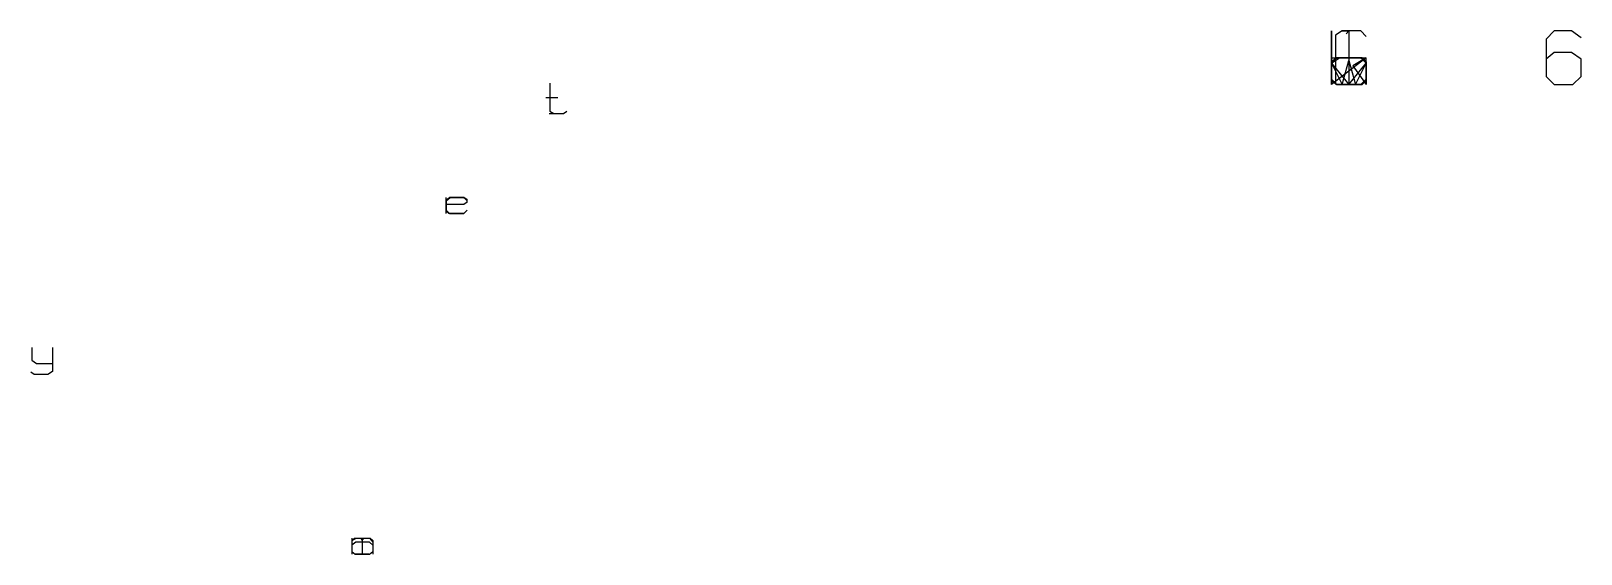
# Model space of a CAD drawing. Header units: metres. Extents: x -210 to 27, y -20 to 71.
# Drawn here: x -125.86 to -96.99, y 29.94 to 39.69 of the extents above; entities that cross this region are included whole.
import ezdxf

# ---------------------------------------------------------------- set-up
doc = ezdxf.new("R2010")
doc.units = ezdxf.units.M

msp = doc.modelspace()

# ---------------------------------------------------------------- linework, layer by layer
at = {"layer": 'MCD_Layer_0'}
for p, q in [((-101.6375, 39.6875), (-101.6375, 38.6875)), ((-101.6375, 38.6875), (-101.6375, 39.6875)), ((-101.4375, 39.6875), (-101.5625, 39.6125)), ((-101.5625, 39.6125), (-101.5625, 38.6875)), ((-101.0875, 39.6875), (-101.4375, 39.6875)), ((-101.4375, 39.6875), (-101.3125, 39.6875)), ((-101.3625, 39.6375), (-101.3125, 39.6875)), ((-101.3125, 39.6875), (-101.3125, 38.6875)), ((-100.9875, 39.5875), (-101.0875, 39.6875)), ((-97.4875, 39.6875), (-97.6375, 39.5375)), ((-97.1625, 39.6875), (-97.4875, 39.6875)), ((-96.9875, 39.5625), (-97.1625, 39.6875)), ((-97.6375, 39.5375), (-97.6375, 38.8375)), ((-97.4875, 39.2875), (-97.6375, 39.1625)), ((-97.1625, 39.2875), (-97.4875, 39.2875)), ((-96.9875, 39.1625), (-97.1625, 39.2875)), ((-101.6375, 39.0875), (-101.4875, 39.1875)), ((-101.6375, 39.1875), (-101.6375, 39.0875)), ((-101.5375, 39.1875), (-101.6375, 39.0875)), ((-101.6375, 39.1875), (-100.9875, 39.1875)), ((-101.6375, 39.1875), (-101.6375, 38.7625)), ((-101.5375, 39.1875), (-101.6375, 39.1125)), ((-100.9875, 39.1875), (-101.6375, 38.6875)), ((-101.6375, 39.1125), (-101.5375, 39.1875)), ((-101.6375, 39.0875), (-101.3125, 38.6875)), ((-101.6375, 39.0875), (-101.4375, 38.6875)), ((-101.6375, 39.0875), (-101.6375, 38.7625)), ((-101.0625, 39.1875), (-101.5375, 39.1875)), ((-101.5375, 39.1875), (-101.0875, 39.1875)), ((-101.0875, 39.1875), (-101.5375, 39.1875)), ((-101.4875, 39.1875), (-101.0875, 39.1875)), ((-101.4375, 38.6875), (-101.3125, 39.1375)), ((-101.3125, 39.1375), (-101.1875, 38.6875)), ((-101.3125, 38.6875), (-100.9875, 39.0875)), ((-100.9875, 39.1875), (-101.2375, 39.0375)), ((-101.2375, 39.0375), (-100.9875, 38.6875)), ((-101.1875, 38.6875), (-100.9875, 39.0875)), ((-101.0875, 39.1875), (-100.9875, 39.0875)), ((-100.9875, 39.0875), (-101.0875, 39.1875)), ((-101.0875, 39.1875), (-100.9875, 39.1125)), ((-100.9875, 39.1125), (-101.0625, 39.1875)), ((-100.9875, 39.0875), (-100.9875, 39.1875)), ((-100.9875, 38.7625), (-100.9875, 39.1875)), ((-100.9875, 38.7625), (-100.9875, 39.1125)), ((-100.9875, 39.1125), (-100.9875, 38.7875)), ((-100.9875, 39.0875), (-100.9875, 38.6875)), ((-96.9875, 38.8375), (-96.9875, 39.1625)), ((-116.195786, 38.715499), (-116.195786, 38.195749)), ((-101.5375, 38.6875), (-101.6375, 38.7875)), ((-101.6375, 38.7625), (-101.5375, 38.6875)), ((-101.3125, 38.7125), (-101.3375, 38.6875)), ((-101.2875, 38.6875), (-101.3125, 38.7125)), ((-100.9875, 38.7875), (-101.0875, 38.6875)), ((-101.0875, 38.6875), (-100.9875, 38.7625)), ((-101.0625, 38.6875), (-100.9875, 38.7625)), ((-100.9875, 38.7625), (-100.9875, 38.6875)), ((-97.6375, 38.8375), (-97.4875, 38.6875)), ((-97.1375, 38.6875), (-96.9875, 38.8375)), ((-116.270036, 38.448199), (-116.047286, 38.448199)), ((-101.5375, 38.6875), (-101.0625, 38.6875)), ((-101.0875, 38.6875), (-101.5375, 38.6875)), ((-101.5375, 38.6875), (-101.0875, 38.6875)), ((-101.4625, 38.6875), (-101.1625, 38.6875)), ((-101.4375, 38.6875), (-101.1875, 38.6875)), ((-97.4875, 38.6875), (-97.1375, 38.6875)), ((-116.210636, 38.151199), (-115.958186, 38.151199)), ((-116.195786, 38.195749), (-116.121536, 38.151199)), ((-116.121536, 38.151199), (-115.943336, 38.151199)), ((-115.943336, 38.151199), (-115.883936, 38.195749)), ((-118.126291, 36.525037), (-118.052041, 36.584437)), ((-118.126291, 36.287437), (-118.126291, 36.584437)), ((-118.126291, 36.539887), (-118.066891, 36.584437)), ((-118.066891, 36.584437), (-118.126291, 36.525037)), ((-118.126291, 36.525037), (-118.126291, 36.539887)), ((-118.126291, 36.525037), (-118.126291, 36.346837)), ((-118.126291, 36.331987), (-118.126291, 36.525037)), ((-117.799591, 36.450787), (-118.126291, 36.450787)), ((-118.066891, 36.584437), (-117.799591, 36.584437)), ((-117.799591, 36.584437), (-118.066891, 36.584437)), ((-118.052041, 36.584437), (-117.799591, 36.584437)), ((-117.799591, 36.584437), (-117.740191, 36.525037)), ((-117.799591, 36.584437), (-117.740191, 36.539887)), ((-117.740191, 36.539887), (-117.799591, 36.584437)), ((-117.740191, 36.495337), (-117.799591, 36.450787)), ((-117.740191, 36.495337), (-117.740191, 36.539887)), ((-118.126291, 36.346837), (-118.066891, 36.287437)), ((-118.081741, 36.287437), (-118.126291, 36.331987)), ((-117.799591, 36.287437), (-118.081741, 36.287437)), ((-118.066891, 36.287437), (-117.799591, 36.287437)), ((-117.740191, 36.346837), (-117.799591, 36.287437)), ((-117.799591, 36.287437), (-117.740191, 36.346837)), ((-125.848291, 33.788798), (-125.848291, 33.551198)), ((-125.462191, 33.788798), (-125.462191, 33.491798)), ((-125.848291, 33.551198), (-125.759191, 33.491798)), ((-125.803741, 33.283898), (-125.863141, 33.328448)), ((-125.551291, 33.283898), (-125.803741, 33.283898)), ((-125.759191, 33.491798), (-125.462191, 33.491798)), ((-125.729491, 33.491798), (-125.580991, 33.491798)), ((-125.462191, 33.343298), (-125.551291, 33.283898)), ((-125.462191, 33.491798), (-125.462191, 33.402698)), ((-125.462191, 33.402698), (-125.462191, 33.343298)), ((-119.883889, 30.236915), (-119.883889, 29.939915)), ((-119.883889, 30.192365), (-119.809639, 30.236915)), ((-119.883889, 30.192365), (-119.839339, 30.236915)), ((-119.809639, 30.162665), (-119.883889, 30.103265)), ((-119.883889, 30.103265), (-119.883889, 29.984465)), ((-119.839339, 30.236915), (-119.720539, 30.236915)), ((-119.824489, 30.236915), (-119.572039, 30.236915)), ((-119.809639, 30.236915), (-119.557189, 30.236915)), ((-119.557189, 30.162665), (-119.809639, 30.162665)), ((-119.720539, 30.236915), (-119.690839, 30.192365)), ((-119.690839, 30.192365), (-119.661139, 30.236915)), ((-119.690839, 30.192365), (-119.690839, 29.939915)), ((-119.661139, 30.236915), (-119.542339, 30.236915)), ((-119.557189, 30.236915), (-119.497789, 30.162665)), ((-119.497789, 30.103265), (-119.557189, 30.162665)), ((-119.542339, 30.236915), (-119.497789, 30.192365)), ((-119.497789, 30.192365), (-119.497789, 29.939915)), ((-119.497789, 30.162665), (-119.497789, 29.939915)), ((-119.883889, 29.984465), (-119.824489, 29.939915)), ((-119.572039, 29.939915), (-119.824489, 29.939915)), ((-119.824489, 29.939915), (-119.557189, 29.939915)), ((-119.557189, 29.939915), (-119.497789, 29.984465))]:
    msp.add_line(p, q, dxfattribs=at)

doc.saveas('drawing.dxf')
